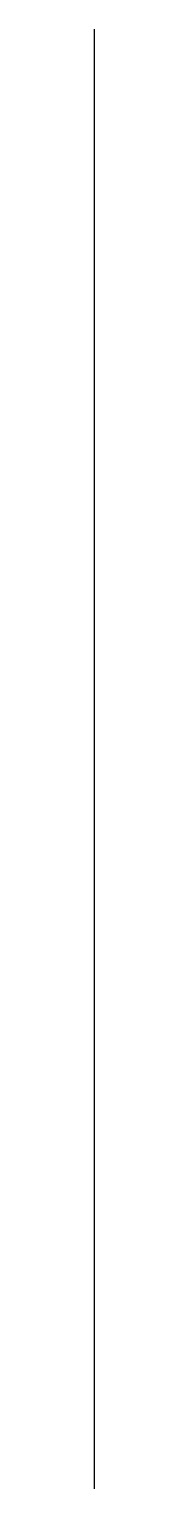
# Model space of a CAD drawing. Extents: x 945.988 to 945.988, y 267.495 to 267.62.
import ezdxf

# ---------------------------------------------------------------- set-up
doc = ezdxf.new("R2010")
doc.units = 0
doc.header["$LTSCALE"] = 48
doc.header["$MEASUREMENT"] = 0
doc.layers.get('0').update_dxf_attribs({"linetype": 'CONTINUOUS'})

msp = doc.modelspace()

# ---------------------------------------------------------------- linework, layer by layer
msp.add_line((945.98787, 267.49538), (945.98787, 267.62038))

doc.saveas('drawing.dxf')
